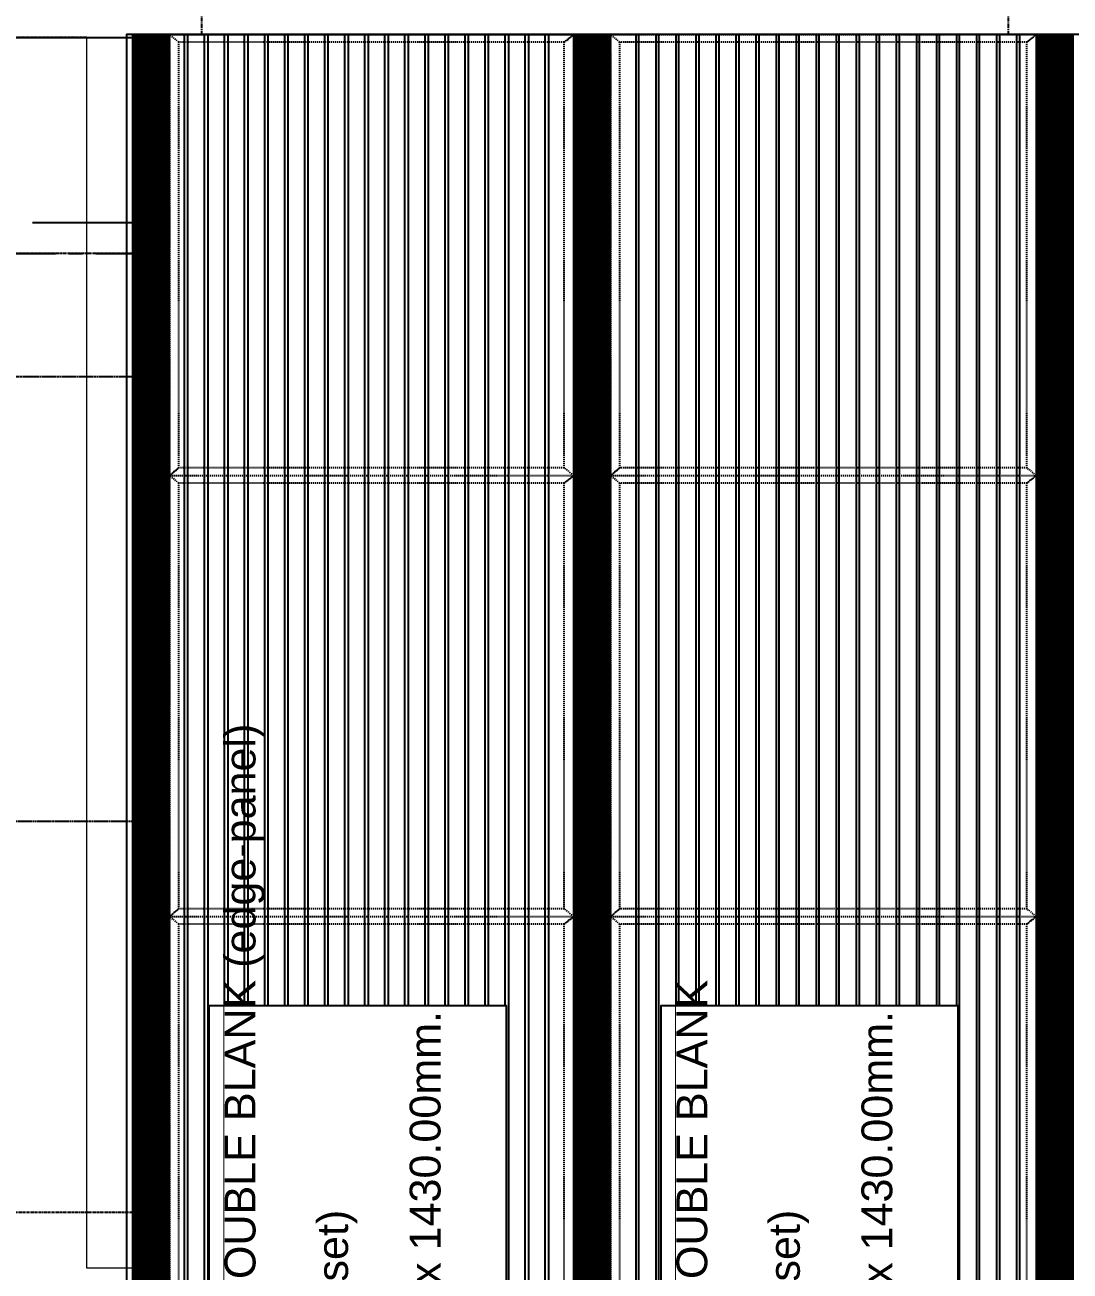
# Model space of a CAD drawing. Header units: millimetres. Extents: x 663313 to 1226001, y 1431724 to 1620898.
# Drawn here: x 953918 to 957307, y 1518955 to 1522996 of the extents above; entities that cross this region are included whole.
import ezdxf

# ---------------------------------------------------------------- set-up
doc = ezdxf.new("R2010")
doc.units = ezdxf.units.MM
doc.set_wipeout_variables(frame=1)
for name, pattern in [('CENTER', [50.8, 31.75, -6.35, 6.35, -6.35]), ('DPA_Grid _ Level 100', [1000, 550, -160, 130, -160]), ('DPA_Hidden 100', [600, 400, -200]), ('Grid Line', [22.225, 12.7, -3.175, 3.175, -3.175]), ('HIDDEN', [0.375, 0.25, -0.125]), ('TA_GL_000.70000', [1.925, 0.7, -0.175, 0.175, -0.175, 0.7]), ('TA_HL_001.00000', [6.5, 3.55, -2.95]), ('XKITLINE00', [0]), ('XKITLINE02', [4, 2, -2])]:
    doc.linetypes.add(name, pattern=pattern)
for name, color, linetype, plot in [('000 - 0_HIDE_OBJ_FRAMING_DEF_SUB', 7, 'Continuous', False), ('000_AREA_ASPG_AREA_HATCH_', 7, 'Continuous', False), ('000_AREA_ASPG_AREA_MAIN_COLOR_1', 7, 'Continuous', False)]:
    doc.layers.add(name, color=color, linetype=linetype, plot=plot)
for name, color, linetype in [('000 - 0_SYM_DWG_GRIDLINE_MAIN_COLOR_251', 7, 'Continuous'), ('000 - CONCRETE_COL_HATCH_', 7, 'Continuous'), ('000 - ESTIMATE_ASPG_MAIN_COLOR_6', 7, 'Continuous'), ('000 - ESTIMATE_ASPG_TEXT_COLOR_1', 7, 'Continuous'), ('000 - ESTIMATE_ASPG_WIPEOUT_', 7, 'Continuous'), ('000 - GRID', 7, 'CENTER'), ('010 - ASPG_EXTR_MAIN_COLOR_2', 7, 'Continuous'), ('010 - ASPG_EXTR_WIPEOUT_', 7, 'Continuous'), ('010 - ASPG_FRAMING_MAIN_COLOR_1', 7, 'Continuous'), ('010 - ASPG_FRAMING_SUB_COLOR_2', 7, 'Continuous')]:
    doc.layers.add(name, color=color, linetype=linetype)
for name, color, linetype, lineweight in [('A-FLOR-E', 7, 'Continuous', 9), ('Bolt', 7, 'Continuous', 0), ('Part', 7, 'Continuous', 0)]:
    doc.layers.add(name, color=color, linetype=linetype, lineweight=lineweight)
doc.styles.add('_Arial', font='arial.ttf')
doc.styles.add('TA', font='', dxfattribs={"height": 4.5})
doc.styles.get('TA').set_extended_font_data('Cordia New')

# ---------------------------------------------------------------- blocks, each defined once
blk = doc.blocks.new('*U4825')
at = {"layer": '000 - 0_SYM_DWG_GRIDLINE_MAIN_COLOR_251', "color": 7, "linetype": 'ByBlock', "ltscale": 5}
blk.add_line((30, 0), (-326, 0), dxfattribs=at)
at = {"color": 7, "style": 'TA', "flags": 1}
blk.add_attdef('LOCATION', (6, -6), '', height=4.5, rotation=270, dxfattribs=at)
blk = doc.blocks.new('W-1-PP18-ST_ENT4_REV00_20260602-145720_ELEVATION_3_DIMS')
at = {"layer": '000 - GRID', "color": 7, "linetype": 'TA_GL_000.70000', "xscale": 50, "yscale": 50, "zscale": 50, "rotation": 180}
for p in [(-14800, 115350), (-14800, 114650)]:
    blk.add_blockref('*U4825', p, dxfattribs=at)
blk = doc.blocks.new('W-1-PP18-ST_ENT4_REV00_20260602-153342_ELEVATION_3_EX')
at = {"layer": '000 - 0_HIDE_OBJ_FRAMING_DEF_SUB', "color": 7, "linetype": 'DPA_Grid _ Level 100'}
for p, q in [((-19749.6143, 115350), (6578.8869, 115350)), ((-19749.6143, 114750), (7102.1056, 114750))]:
    blk.add_line(p, q, dxfattribs=at)
at = {"layer": '000 - 0_HIDE_OBJ_FRAMING_DEF_SUB', "color": 7, "linetype": 'DPA_Hidden 100', "lineweight": 9}
blk.add_line((-17007.1092, 115350), (15092.8908, 115350), dxfattribs=at)
blk = doc.blocks.new('GM_Louver Grill Vertical Z1 - Z Profile-23736417-ENT 4 ELE-3 sheet')
at = {"layer": '000 - 0_HIDE_OBJ_FRAMING_DEF_SUB', "color": 7}
blk.add_line((-1809423.6, 105340), (-1809423.6, 115350), dxfattribs=at)
blk = doc.blocks.new('8')
at = {"layer": '000 - 0_HIDE_OBJ_FRAMING_DEF_SUB', "color": 7}
for p, q in [((179624.8, 115350), (179624.8, 105340)), ((181024.8, 105340), (181024.8, 115350)), ((181124.8, 105340), (181124.8, 115350)), ((182524.8, 115350), (182524.8, 105340)), ((182624.8, 115350), (182624.8, 105340)), ((181024.8, 115300), (179624.8, 115300)), ((181124.8, 115300), (182524.8, 115300)), ((184024.8, 115300), (182624.8, 115300))]:
    blk.add_line(p, q, dxfattribs=at)
for points in [[(181074.8, 115350), (179574.8, 115350), (179574.8, 105340), (181074.8, 105340)], [(181074.8, 115350), (182574.8, 115350), (182574.8, 105340), (181074.8, 105340)], [(184074.8, 115350), (182574.8, 115350), (182574.8, 105340), (184074.8, 105340)]]:
    blk.add_lwpolyline(points, close=True, dxfattribs=at)
for p in [(1989121.9, 0), (1989195.6, 0), (1989269.3, 0), (1989343, 0), (1989416.7, 0), (1989490.4, 0), (1989564.1, 0), (1989637.8, 0), (1989711.5, 0), (1989785.2, 0), (1989858.9, 0), (1989932.6, 0), (1990006.3, 0), (1990080, 0), (1990153.7, 0), (1990227.4, 0), (1990301.1, 0), (1990374.8, 0), (1990598.5, 0), (1990673.5, 0), (1990748.5, 0), (1990823.5, 0), (1990898.5, 0), (1990973.5, 0), (1991048.5, 0), (1991123.5, 0), (1991198.5, 0), (1991273.5, 0), (1991348.5, 0), (1991423.5, 0), (1991498.5, 0), (1991573.5, 0), (1991648.5, 0), (1991723.5, 0), (1991798.5, 0), (1991873.5, 0)]:
    blk.add_blockref('GM_Louver Grill Vertical Z1 - Z Profile-23736417-ENT 4 ELE-3 sheet', p, dxfattribs=at)
blk = doc.blocks.new('*A3315335')
at = {"layer": 'Part', "color": 7, "linetype": 'XKITLINE00', "lineweight": 0}
for p, q in [((633.19721, 162.230227), (634.19721, 162.230227)), ((633.19721, 162.230227), (633.19721, 148.530227)), ((634.19721, 162.230227), (634.19721, 148.530227)), ((633.19721, 147.820227), (633.19721, 135.930227)), ((634.19721, 147.820227), (634.19721, 135.930227)), ((633.19721, 135.930227), (634.19721, 135.930227))]:
    blk.add_line(p, q, dxfattribs=at)
at = {"layer": 'Part', "color": 7, "linetype": 'XKITLINE02', "lineweight": 0}
for p, q in [((633.197211, 162.230227), (633.197211, 135.930227)), ((633.66721, 162.230227), (633.66721, 135.930227)), ((633.667211, 162.230227), (633.667211, 135.930227)), ((633.72721, 162.230227), (633.72721, 135.930227)), ((633.727211, 162.230227), (633.727211, 135.930227)), ((634.19721, 162.230227), (634.197211, 162.230227)), ((634.19721, 162.230227), (634.197211, 162.230227)), ((634.197211, 162.230227), (634.197211, 135.930227)), ((633.19721, 148.530227), (633.19721, 147.820227)), ((634.19721, 148.530227), (634.19721, 147.820227)), ((634.19721, 135.930227), (634.197211, 135.930227)), ((634.19721, 135.930227), (634.197211, 135.930227))]:
    blk.add_line(p, q, dxfattribs=at)
blk = doc.blocks.new('*A3316336')
at = {"layer": 'Part', "color": 7, "linetype": 'XKITLINE00', "lineweight": 0}
for p, q in [((617.547209, 162.230227), (618.547209, 162.230227)), ((617.547209, 162.230227), (617.547209, 148.530227)), ((618.547209, 162.230227), (618.547209, 148.530227)), ((617.547209, 147.820227), (617.547209, 135.930227)), ((618.547209, 147.820227), (618.547209, 135.930227)), ((617.547209, 135.930227), (618.547209, 135.930227))]:
    blk.add_line(p, q, dxfattribs=at)
at = {"layer": 'Part', "color": 7, "linetype": 'XKITLINE02', "lineweight": 0}
for p, q in [((617.54721, 162.230227), (617.54721, 135.930227)), ((618.017209, 162.230227), (618.017209, 135.930227)), ((618.01721, 162.230227), (618.01721, 135.930227)), ((618.077209, 162.230227), (618.077209, 135.930227)), ((618.07721, 162.230227), (618.07721, 135.930227)), ((618.547209, 162.230227), (618.54721, 162.230227)), ((618.547209, 162.230227), (618.54721, 162.230227)), ((618.54721, 162.230227), (618.54721, 135.930227)), ((617.547209, 148.530227), (617.547209, 147.820227)), ((618.547209, 148.530227), (618.547209, 147.820227)), ((618.547209, 135.930227), (618.54721, 135.930227)), ((618.547209, 135.930227), (618.54721, 135.930227))]:
    blk.add_line(p, q, dxfattribs=at)
blk = doc.blocks.new('*A3459381')
at = {"layer": 'Part', "color": 7, "linetype": 'XKITLINE00', "lineweight": 0}
for p, q in [((616.947211, 135.830227), (616.947209, 135.830227)), ((616.947209, 135.830227), (619.147209, 135.830227)), ((616.947209, 135.730227), (616.947209, 135.830227)), ((619.147211, 135.830227), (619.147209, 135.830227)), ((619.147209, 135.730227), (619.147209, 135.830227)), ((616.947211, 135.730227), (616.947209, 135.730227)), ((616.947209, 135.730227), (619.147209, 135.730227)), ((619.147211, 135.730227), (619.147209, 135.730227))]:
    blk.add_line(p, q, dxfattribs=at)
at = {"layer": 'Part', "color": 7, "linetype": 'XKITLINE02', "lineweight": 0}
for p, q in [((616.947211, 135.830227), (616.947211, 135.730227)), ((619.147209, 135.830227), (619.147211, 135.830227)), ((619.147211, 135.830227), (619.147211, 135.730227)), ((619.147209, 135.730227), (619.147211, 135.730227))]:
    blk.add_line(p, q, dxfattribs=at)
blk = doc.blocks.new('*A3460382')
at = {"layer": 'Part', "color": 7, "linetype": 'XKITLINE02', "lineweight": 0}
for p, q in [((618.12721, 136.430227), (618.077209, 136.430227)), ((618.077209, 136.430227), (618.077209, 135.930227)), ((618.127209, 135.930227), (618.127209, 136.430227)), ((618.077209, 135.830227), (618.67721, 135.830227)), ((618.67721, 135.830227), (618.67721, 135.880227))]:
    blk.add_line(p, q, dxfattribs=at)
at = {"layer": 'Part', "color": 7, "linetype": 'XKITLINE00', "lineweight": 0}
for p, q in [((618.077209, 135.930227), (618.077209, 135.830227)), ((618.127209, 135.930227), (618.127209, 135.880227)), ((618.677209, 135.880227), (618.127209, 135.880227)), ((618.677209, 135.830227), (618.677209, 135.880227))]:
    blk.add_line(p, q, dxfattribs=at)
blk = doc.blocks.new('*A3461383')
at = {"layer": 'Part', "color": 7, "linetype": 'XKITLINE00', "lineweight": 0}
for p, q in [((616.747209, 135.530227), (616.947209, 135.730227)), ((616.947209, 135.730227), (616.947211, 135.730227)), ((619.177211, 135.730227), (616.947209, 135.730227)), ((619.347209, 135.530227), (619.177209, 135.730227))]:
    blk.add_line(p, q, dxfattribs=at)
at = {"layer": 'Part', "color": 7, "linetype": 'XKITLINE02', "lineweight": 0}
for p, q in [((616.747209, 135.530227), (619.347211, 135.530227)), ((616.747211, 135.530227), (616.947211, 135.730227)), ((619.347211, 135.530227), (619.177211, 135.730227))]:
    blk.add_line(p, q, dxfattribs=at)
blk = doc.blocks.new('*A3462384')
at = {"layer": 'Bolt', "color": 7, "linetype": 'XKITLINE02', "lineweight": 0}
for p, q in [((618.07721, 136.200227), (618.01721, 136.200227)), ((618.12721, 136.300227), (618.07721, 136.300227)), ((618.20641, 136.130227), (617.77721, 136.130227)), ((618.07721, 136.060227), (618.01721, 136.060227)), ((618.12721, 135.960227), (618.07721, 135.960227))]:
    blk.add_line(p, q, dxfattribs=at)
blk = doc.blocks.new('*A3463385')
at = {"layer": 'Bolt'}
for points in [[(617.217, 135.83), (617.217, 135.73), (617.077, 135.73), (617.077, 135.83)], [(619.017, 135.83), (619.017, 135.73), (618.877, 135.73), (618.877, 135.83)]]:
    blk.add_hatch(color=7, dxfattribs=at).paths.add_polyline_path(points, flags=17)
at = {"layer": 'Bolt', "color": 7, "linetype": 'XKITLINE00', "lineweight": 0}
for p, q in [((617.077, 135.83), (617.077, 135.73)), ((617.147, 135.83), (617.147, 135.73)), ((617.217, 135.83), (617.217, 135.73)), ((618.877, 135.83), (618.877, 135.73)), ((618.947, 135.83), (618.947, 135.73)), ((619.017, 135.83), (619.017, 135.73))]:
    blk.add_line(p, q, dxfattribs=at)
blk = doc.blocks.new('*A3464386')
at = {"layer": 'Part', "color": 7, "linetype": 'XKITLINE00', "lineweight": 0}
for p, q in [((632.597211, 135.830227), (632.59721, 135.830227)), ((632.59721, 135.830227), (634.79721, 135.830227)), ((632.59721, 135.730227), (632.59721, 135.830227)), ((634.797211, 135.830227), (634.79721, 135.830227)), ((634.79721, 135.730227), (634.79721, 135.830227)), ((632.597211, 135.730227), (632.59721, 135.730227)), ((632.59721, 135.730227), (634.79721, 135.730227)), ((634.797211, 135.730227), (634.79721, 135.730227))]:
    blk.add_line(p, q, dxfattribs=at)
at = {"layer": 'Part', "color": 7, "linetype": 'XKITLINE02', "lineweight": 0}
for p, q in [((632.597211, 135.830227), (632.597211, 135.730227)), ((634.79721, 135.830227), (634.797211, 135.830227)), ((634.797211, 135.830227), (634.797211, 135.730227)), ((634.79721, 135.730227), (634.797211, 135.730227))]:
    blk.add_line(p, q, dxfattribs=at)
blk = doc.blocks.new('*A3465387')
at = {"layer": 'Part', "color": 7, "linetype": 'XKITLINE02', "lineweight": 0}
for p, q in [((633.777211, 136.430227), (633.72721, 136.430227)), ((633.72721, 136.430227), (633.72721, 135.930227)), ((633.77721, 135.930227), (633.77721, 136.430227)), ((633.72721, 135.830227), (634.327211, 135.830227)), ((634.327211, 135.830227), (634.327211, 135.880227))]:
    blk.add_line(p, q, dxfattribs=at)
at = {"layer": 'Part', "color": 7, "linetype": 'XKITLINE00', "lineweight": 0}
for p, q in [((633.72721, 135.930227), (633.72721, 135.830227)), ((633.77721, 135.930227), (633.77721, 135.880227)), ((634.32721, 135.880227), (633.77721, 135.880227)), ((634.32721, 135.830227), (634.32721, 135.880227))]:
    blk.add_line(p, q, dxfattribs=at)
blk = doc.blocks.new('*A3466388')
at = {"layer": 'Part', "color": 7, "linetype": 'XKITLINE00', "lineweight": 0}
for p, q in [((632.397209, 135.530227), (632.59721, 135.730227)), ((632.59721, 135.730227), (632.597211, 135.730227)), ((634.827211, 135.730227), (632.59721, 135.730227)), ((634.997209, 135.530227), (634.82721, 135.730227))]:
    blk.add_line(p, q, dxfattribs=at)
at = {"layer": 'Part', "color": 7, "linetype": 'XKITLINE02', "lineweight": 0}
for p, q in [((632.397209, 135.530227), (634.997212, 135.530227)), ((632.397212, 135.530227), (632.597211, 135.730227)), ((634.997212, 135.530227), (634.827211, 135.730227))]:
    blk.add_line(p, q, dxfattribs=at)
blk = doc.blocks.new('*A3467389')
at = {"layer": 'Bolt', "color": 7, "linetype": 'XKITLINE02', "lineweight": 0}
for p, q in [((633.727211, 136.200227), (633.667211, 136.200227)), ((633.777211, 136.300227), (633.727211, 136.300227)), ((633.856411, 136.130227), (633.427211, 136.130227)), ((633.727211, 136.060227), (633.667211, 136.060227)), ((633.777211, 135.960227), (633.727211, 135.960227))]:
    blk.add_line(p, q, dxfattribs=at)
blk = doc.blocks.new('*A3468390')
at = {"layer": 'Bolt'}
for points in [[(632.867, 135.83), (632.867, 135.73), (632.727, 135.73), (632.727, 135.83)], [(634.667, 135.83), (634.667, 135.73), (634.527, 135.73), (634.527, 135.83)]]:
    blk.add_hatch(color=7, dxfattribs=at).paths.add_polyline_path(points, flags=17)
at = {"layer": 'Bolt', "color": 7, "linetype": 'XKITLINE00', "lineweight": 0}
for p, q in [((632.727, 135.83), (632.727, 135.73)), ((632.797, 135.83), (632.797, 135.73)), ((632.867, 135.83), (632.867, 135.73)), ((634.527, 135.83), (634.527, 135.73)), ((634.597, 135.83), (634.597, 135.73)), ((634.667, 135.83), (634.667, 135.73))]:
    blk.add_line(p, q, dxfattribs=at)
blk = doc.blocks.new('*A3522441')
at = {"layer": 'Part', "color": 7, "linetype": 'XKITLINE00', "lineweight": 0}
for p, q in [((618.017208, 147.820227), (618.077208, 147.820227)), ((618.017208, 147.520227), (618.017208, 147.820227)), ((618.077208, 147.520227), (618.017208, 147.520227)), ((618.017209, 146.820227), (618.017208, 147.520227)), ((618.077209, 147.820227), (618.077208, 147.820227)), ((618.077208, 147.820227), (618.077208, 147.520227)), ((618.077208, 147.520227), (618.077209, 146.820227)), ((618.077209, 146.820227), (618.017209, 146.820227))]:
    blk.add_line(p, q, dxfattribs=at)
at = {"layer": 'Part', "color": 7, "linetype": 'XKITLINE02', "lineweight": 0}
for p, q in [((618.017209, 146.820227), (618.017209, 147.820227)), ((618.077208, 147.820227), (618.077209, 147.820227)), ((618.077209, 146.820227), (618.077209, 147.820227))]:
    blk.add_line(p, q, dxfattribs=at)
blk = doc.blocks.new('*A3523442')
at = {"layer": 'Part', "color": 7, "linetype": 'XKITLINE00', "lineweight": 0}
for p, q in [((617.547208, 147.820227), (617.547208, 147.880227)), ((618.547208, 147.820227), (617.547208, 147.820227)), ((618.547208, 147.820227), (618.547208, 147.880227)), ((618.547209, 147.820227), (618.547208, 147.820227))]:
    blk.add_line(p, q, dxfattribs=at)
at = {"layer": 'Part', "color": 7, "linetype": 'XKITLINE02', "lineweight": 0}
for p, q in [((617.547208, 147.880227), (617.547209, 147.880227)), ((617.547208, 147.880227), (618.547209, 147.880227)), ((617.547209, 147.880227), (617.547209, 147.820227)), ((618.547208, 147.820227), (618.547209, 147.820227)), ((618.547209, 147.820227), (618.547209, 147.880227))]:
    blk.add_line(p, q, dxfattribs=at)
blk = doc.blocks.new('*A3524443')
at = {"layer": 'Bolt'}
for points in [[(617.677, 147.88), (617.677, 147.94), (617.817, 147.94), (617.817, 147.88)], [(618.277, 147.88), (618.277, 147.94), (618.417, 147.94), (618.417, 147.88)], [(617.677, 147.82), (617.677, 147.88), (617.817, 147.88), (617.817, 147.82)], [(618.277, 147.82), (618.277, 147.88), (618.417, 147.88), (618.417, 147.82)]]:
    blk.add_hatch(color=7, dxfattribs=at).paths.add_polyline_path(points, flags=17)
at = {"layer": 'Bolt', "color": 7, "linetype": 'XKITLINE00', "lineweight": 0}
for p, q in [((617.677, 147.88), (617.677, 147.94)), ((617.747, 147.741), (617.747, 148.17)), ((617.817, 147.88), (617.817, 147.94)), ((618.277, 147.88), (618.277, 147.94)), ((618.347, 147.741), (618.347, 148.17)), ((618.417, 147.88), (618.417, 147.94)), ((617.677, 147.82), (617.677, 147.88)), ((617.817, 147.82), (617.817, 147.88)), ((618.277, 147.82), (618.277, 147.88)), ((618.417, 147.82), (618.417, 147.88))]:
    blk.add_line(p, q, dxfattribs=at)
blk = doc.blocks.new('*A3525444')
at = {"layer": 'Part', "color": 7, "linetype": 'XKITLINE00', "lineweight": 0}
for p, q in [((633.667208, 147.820227), (633.727208, 147.820227)), ((633.667208, 147.520227), (633.667208, 147.820227)), ((633.727208, 147.520227), (633.667208, 147.520227)), ((633.66721, 146.820227), (633.667208, 147.520227)), ((633.72721, 147.820227), (633.727208, 147.820227)), ((633.727208, 147.820227), (633.727208, 147.520227)), ((633.727208, 147.520227), (633.72721, 146.820227)), ((633.72721, 146.820227), (633.66721, 146.820227))]:
    blk.add_line(p, q, dxfattribs=at)
at = {"layer": 'Part', "color": 7, "linetype": 'XKITLINE02', "lineweight": 0}
for p, q in [((633.66721, 146.820227), (633.66721, 147.820227)), ((633.727208, 147.820227), (633.72721, 147.820227)), ((633.72721, 146.820227), (633.72721, 147.820227))]:
    blk.add_line(p, q, dxfattribs=at)
blk = doc.blocks.new('*A3526445')
at = {"layer": 'Part', "color": 7, "linetype": 'XKITLINE00', "lineweight": 0}
for p, q in [((633.197208, 147.820227), (633.197208, 147.880227)), ((634.197208, 147.820227), (633.197208, 147.820227)), ((634.197208, 147.820227), (634.197208, 147.880227)), ((634.19721, 147.820227), (634.197208, 147.820227))]:
    blk.add_line(p, q, dxfattribs=at)
at = {"layer": 'Part', "color": 7, "linetype": 'XKITLINE02', "lineweight": 0}
for p, q in [((633.197208, 147.880227), (633.19721, 147.880227)), ((633.197208, 147.880227), (634.19721, 147.880227)), ((633.19721, 147.880227), (633.19721, 147.820227)), ((634.197208, 147.820227), (634.19721, 147.820227)), ((634.19721, 147.880227), (634.19721, 147.820227))]:
    blk.add_line(p, q, dxfattribs=at)
blk = doc.blocks.new('*A3527446')
at = {"layer": 'Bolt'}
for points in [[(633.467, 147.94), (633.467, 147.88), (633.327, 147.88), (633.327, 147.94)], [(634.067, 147.94), (634.067, 147.88), (633.927, 147.88), (633.927, 147.94)], [(633.467, 147.88), (633.467, 147.82), (633.327, 147.82), (633.327, 147.88)], [(634.067, 147.88), (634.067, 147.82), (633.927, 147.82), (633.927, 147.88)]]:
    blk.add_hatch(color=7, dxfattribs=at).paths.add_polyline_path(points, flags=17)
at = {"layer": 'Bolt', "color": 7, "linetype": 'XKITLINE00', "lineweight": 0}
for p, q in [((633.327, 147.88), (633.327, 147.94)), ((633.397, 147.741), (633.397, 148.17)), ((633.467, 147.88), (633.467, 147.94)), ((633.927, 147.88), (633.927, 147.94)), ((633.997, 147.741), (633.997, 148.17)), ((634.067, 147.88), (634.067, 147.94)), ((633.327, 147.82), (633.327, 147.88)), ((633.467, 147.82), (633.467, 147.88)), ((633.927, 147.82), (633.927, 147.88)), ((634.067, 147.82), (634.067, 147.88))]:
    blk.add_line(p, q, dxfattribs=at)
blk = doc.blocks.new('*A3534453')
at = {"layer": 'Part', "color": 7, "linetype": 'XKITLINE00', "lineweight": 0}
for p, q in [((616.947209, 162.330227), (616.947209, 162.430227)), ((616.947209, 162.430227), (619.147209, 162.430227)), ((619.147209, 162.330227), (616.947209, 162.330227)), ((619.147209, 162.330227), (619.147209, 162.430227)), ((619.147209, 162.430227), (619.147211, 162.430227)), ((619.147211, 162.330227), (619.147209, 162.330227))]:
    blk.add_line(p, q, dxfattribs=at)
at = {"layer": 'Part', "color": 7, "linetype": 'XKITLINE02', "lineweight": 0}
for p, q in [((616.947211, 162.330227), (616.947211, 162.430227)), ((619.147209, 162.430227), (619.147211, 162.430227)), ((619.147209, 162.330227), (619.147211, 162.330227)), ((619.147211, 162.330227), (619.147211, 162.430227))]:
    blk.add_line(p, q, dxfattribs=at)
blk = doc.blocks.new('*A3535454')
at = {"layer": 'Part', "color": 7, "linetype": 'XKITLINE00', "lineweight": 0}
for p, q in [((618.077209, 162.330227), (618.077209, 162.230227)), ((618.677209, 162.280227), (618.127209, 162.280227)), ((618.127209, 162.280227), (618.127209, 162.230227)), ((618.677209, 162.280227), (618.677209, 162.330227))]:
    blk.add_line(p, q, dxfattribs=at)
at = {"layer": 'Part', "color": 7, "linetype": 'XKITLINE02', "lineweight": 0}
for p, q in [((618.077209, 162.330227), (618.67721, 162.330227)), ((618.07721, 161.730227), (618.077209, 162.230227)), ((618.127209, 162.230227), (618.12721, 161.730227)), ((618.67721, 162.330227), (618.67721, 162.280227)), ((618.077209, 161.730227), (618.12721, 161.730227))]:
    blk.add_line(p, q, dxfattribs=at)
blk = doc.blocks.new('*A3536455')
at = {"layer": 'Part', "color": 7, "linetype": 'XKITLINE00', "lineweight": 0}
for p, q in [((616.747209, 162.630227), (616.947209, 162.430227)), ((619.177209, 162.430227), (619.347209, 162.630227)), ((616.947209, 162.430227), (619.177211, 162.430227))]:
    blk.add_line(p, q, dxfattribs=at)
at = {"layer": 'Part', "color": 7, "linetype": 'XKITLINE02', "lineweight": 0}
for p, q in [((616.747209, 162.630227), (619.347211, 162.630227)), ((616.947211, 162.430227), (616.747211, 162.630227)), ((619.177211, 162.430227), (619.347211, 162.630227))]:
    blk.add_line(p, q, dxfattribs=at)
blk = doc.blocks.new('*A3537456')
at = {"layer": 'Bolt', "color": 7, "linetype": 'XKITLINE02', "lineweight": 0}
for p, q in [((618.07721, 162.100227), (618.01721, 162.100227)), ((618.12721, 162.200227), (618.07721, 162.200227)), ((618.20641, 162.030227), (617.77721, 162.030227)), ((618.07721, 161.960227), (618.01721, 161.960227)), ((618.12721, 161.860227), (618.07721, 161.860227))]:
    blk.add_line(p, q, dxfattribs=at)
blk = doc.blocks.new('*A3538457')
at = {"layer": 'Bolt'}
for points in [[(617.217, 162.43), (617.217, 162.33), (617.077, 162.33), (617.077, 162.43)], [(619.017, 162.43), (619.017, 162.33), (618.877, 162.33), (618.877, 162.43)]]:
    blk.add_hatch(color=7, dxfattribs=at).paths.add_polyline_path(points, flags=17)
at = {"layer": 'Bolt', "color": 7, "linetype": 'XKITLINE00', "lineweight": 0}
for p, q in [((617.077, 162.33), (617.077, 162.43)), ((617.147, 162.33), (617.147, 162.43)), ((617.217, 162.33), (617.217, 162.43)), ((618.877, 162.33), (618.877, 162.43)), ((618.947, 162.33), (618.947, 162.43)), ((619.017, 162.33), (619.017, 162.43))]:
    blk.add_line(p, q, dxfattribs=at)
blk = doc.blocks.new('*A3539458')
at = {"layer": 'Part', "color": 7, "linetype": 'XKITLINE00', "lineweight": 0}
for p, q in [((632.59721, 162.330227), (632.59721, 162.430227)), ((632.59721, 162.430227), (634.79721, 162.430227)), ((634.79721, 162.330227), (632.59721, 162.330227)), ((634.79721, 162.330227), (634.79721, 162.430227)), ((634.79721, 162.430227), (634.797211, 162.430227)), ((634.797211, 162.330227), (634.79721, 162.330227))]:
    blk.add_line(p, q, dxfattribs=at)
at = {"layer": 'Part', "color": 7, "linetype": 'XKITLINE02', "lineweight": 0}
for p, q in [((632.597211, 162.330227), (632.597211, 162.430227)), ((634.79721, 162.430227), (634.797211, 162.430227)), ((634.79721, 162.330227), (634.797211, 162.330227)), ((634.797211, 162.330227), (634.797211, 162.430227))]:
    blk.add_line(p, q, dxfattribs=at)
blk = doc.blocks.new('*A3540459')
at = {"layer": 'Part', "color": 7, "linetype": 'XKITLINE00', "lineweight": 0}
for p, q in [((633.72721, 162.330227), (633.72721, 162.230227)), ((634.32721, 162.280227), (633.77721, 162.280227)), ((633.77721, 162.280227), (633.77721, 162.230227)), ((634.32721, 162.280227), (634.32721, 162.330227))]:
    blk.add_line(p, q, dxfattribs=at)
at = {"layer": 'Part', "color": 7, "linetype": 'XKITLINE02', "lineweight": 0}
for p, q in [((633.72721, 162.330227), (634.327211, 162.330227)), ((633.727211, 161.730227), (633.72721, 162.230227)), ((633.77721, 162.230227), (633.777211, 161.730227)), ((634.327211, 162.330227), (634.327211, 162.280227)), ((633.72721, 161.730227), (633.777211, 161.730227))]:
    blk.add_line(p, q, dxfattribs=at)
blk = doc.blocks.new('*A3541460')
at = {"layer": 'Part', "color": 7, "linetype": 'XKITLINE00', "lineweight": 0}
for p, q in [((632.397209, 162.630227), (632.59721, 162.430227)), ((634.82721, 162.430227), (634.997209, 162.630227)), ((632.59721, 162.430227), (634.827211, 162.430227))]:
    blk.add_line(p, q, dxfattribs=at)
at = {"layer": 'Part', "color": 7, "linetype": 'XKITLINE02', "lineweight": 0}
for p, q in [((632.397209, 162.630227), (634.997212, 162.630227)), ((632.597211, 162.430227), (632.397212, 162.630227)), ((634.827211, 162.430227), (634.997212, 162.630227))]:
    blk.add_line(p, q, dxfattribs=at)
blk = doc.blocks.new('*A3542461')
at = {"layer": 'Bolt', "color": 7, "linetype": 'XKITLINE02', "lineweight": 0}
for p, q in [((633.727211, 162.100227), (633.667211, 162.100227)), ((633.777211, 162.200227), (633.727211, 162.200227)), ((633.856411, 162.030227), (633.427211, 162.030227)), ((633.727211, 161.960227), (633.667211, 161.960227)), ((633.777211, 161.860227), (633.727211, 161.860227))]:
    blk.add_line(p, q, dxfattribs=at)
blk = doc.blocks.new('*A3543462')
at = {"layer": 'Bolt'}
for points in [[(632.867, 162.43), (632.867, 162.33), (632.727, 162.33), (632.727, 162.43)], [(634.667, 162.43), (634.667, 162.33), (634.527, 162.33), (634.527, 162.43)]]:
    blk.add_hatch(color=7, dxfattribs=at).paths.add_polyline_path(points, flags=17)
at = {"layer": 'Bolt', "color": 7, "linetype": 'XKITLINE00', "lineweight": 0}
for p, q in [((632.727, 162.33), (632.727, 162.43)), ((632.797, 162.33), (632.797, 162.43)), ((632.867, 162.33), (632.867, 162.43)), ((634.527, 162.33), (634.527, 162.43)), ((634.597, 162.33), (634.597, 162.43)), ((634.667, 162.33), (634.667, 162.43))]:
    blk.add_line(p, q, dxfattribs=at)
blk = doc.blocks.new('W-1-PP18-ST_ENT4_REV00_20260602-153434_ELEVATION_3_ST')
at = {"layer": '000 - 0_HIDE_OBJ_FRAMING_DEF_SUB', "color": 7, "linetype": 'Grid Line'}
for p, q in [((-13200, 104112.3283), (-13200, 116083.3784)), ((-10585, 104112.3283), (-10585, 116083.3784))]:
    blk.add_line(p, q, dxfattribs=at)
at = {"layer": '000 - 0_HIDE_OBJ_FRAMING_DEF_SUB', "color": 7, "linetype": 'Grid Line', "ltscale": 0.6}
for p, q in [((-13575.0005, 115350), (-17111.0505, 115350)), ((-13400, 114650), (-17111.0505, 114650)), ((-13000, 111540), (-17111.0505, 111540))]:
    blk.add_line(p, q, dxfattribs=at)
at = {"layer": '000 - 0_HIDE_OBJ_FRAMING_DEF_SUB', "color": 7, "linetype": 'HIDDEN', "ltscale": 10}
for p, q in [((-13000, 114250), (-14059.1734, 114250)), ((-12929.9974, 112807.5), (-13989.1708, 112807.5)), ((-12974.9975, 112781), (-10809.9974, 112781))]:
    blk.add_line(p, q, dxfattribs=at)
at = {"layer": 'A-FLOR-E', "color": 7, "linetype": 'HIDDEN', "ltscale": 20}
for points in [[(-13400, 105340), (-13400, 114650), (-13000, 114650), (-13000, 105340)], [(-10785, 105340), (-10785, 114650), (-10385, 114650), (-10385, 105340)]]:
    blk.add_lwpolyline(points, dxfattribs=at)
at = {"layer": 'Part', "color": 7, "linetype": 'XKITLINE00', "lineweight": 0}
for p, q in [((-13000, 114650), (-10785.0025, 114650)), ((-13000, 114250), (-10784.9975, 114250)), ((-13000, 111540), (-10784.9975, 111540))]:
    blk.add_line(p, q, dxfattribs=at)
for points in [[(-13575.0005, 115350), (-13575.0005, 111360), (-13424.9993, 111360), (-13425.0005, 115350)], [(-12974.9975, 112840), (-10809.9974, 112840), (-10809.9974, 112775), (-12974.9975, 112775)]]:
    blk.add_lwpolyline(points, close=True, dxfattribs=at)
blk.add_lwpolyline([(-13400, 114650), (-13400, 115050), (-4425.0028, 115050)], dxfattribs=at)
at = {"color": 7}
blk.add_blockref('8', (-193019.8217, 10), dxfattribs=at)
at = {"color": 7, "lineweight": 0, "xscale": 100, "yscale": 100, "zscale": 100}
for name in ['*A3536455', '*A3541460', '*A3534453', '*A3538457', '*A3316336', '*A3537456', '*A3535454', '*A3539458', '*A3543462', '*A3315335', '*A3542461', '*A3540459', '*A3524443', '*A3527446', '*A3523442', '*A3522441', '*A3526445', '*A3525444', '*A3460382', '*A3465387', '*A3462384', '*A3467389', '*A3461383', '*A3459381', '*A3463385', '*A3466388', '*A3464386', '*A3468390']:
    blk.add_blockref(name, (-74454.7184, 97986.9773), dxfattribs=at)
blk = doc.blocks.new('W-1-PP18-ST_ENT4_REV00_20260602-155515_ELEVATION_3_PRECAST')
at = {"layer": '000 - CONCRETE_COL_HATCH_'}
h = blk.add_hatch(dxfattribs=at)
h.set_pattern_fill('ANSI31')
h.set_pattern_definition([(45, (0, 0), (-1122.532, 1122.532), [])])
edge = h.paths.add_edge_path()
edge.add_line((-1445, 105360), (-1445, 115360))
edge.add_line((-1445, 115360), (-4425, 115360))
edge.add_line((-4425, 115360), (-4425, 105340))
edge.add_line((-4425, 105340), (-13505, 105340))
edge.add_line((-13505, 105340), (-13505, 102340))
edge.add_line((-13505, 102340), (-1445, 102340))
edge.add_line((-1445, 102340), (-1445, 105340))
h = blk.add_hatch(dxfattribs=at)
h.set_pattern_fill('AR-CONC', scale=0.05)
h.set_pattern_definition([(50, (0, 0), (4554.62, -398.48), [476.25, -5238.75]), (355, (0, 0), (-881.09, 4776.42), [381, -4191.01]), (100.4514, (379.6, -33), (3673.53, 4377.94), [404.75, -4452.26]), (46.184, (5e-14, 1270), (6776.98, -1051.06), [714.38, -7858.13]), (96.6356, (565, 1182.4), (5935.1, 6185.65), [607.13, -6678.4]), (351.184, (5e-14, 1270), (5935.1, 6185.65), [571.5, -6286.5]), (21, (635, 952.5), (3790.36, -2556.63), [476.25, -5238.75]), (326, (635, 952.5), (1545.05, 4604.7), [381, -4191]), (71.4514, (951, 739.4), (5335.41, 2048.07), [404.75, -4452.25]), (37.5, (0, 0), (77.215, 2113.876), [0, -4140.2, 0, -4254.5, 0, -4206.875]), (7.5, (0, 0), (1670.49, 2504.514), [0, -2425.7, 0, -4044.95, 0, -1603.375]), (327.5, (-1416, 5e-14), (3389.765, -143.219), [0, -1587.5, 0, -4953, 0, -6572.25]), (317.5, (-2051, 8e-14), (3703.23, 635.66), [0, -2063.75, 0, -3289.3, 0, -4667.25])])
edge = h.paths.add_edge_path()
edge.add_line((-1445, 105360), (-1445, 115360))
edge.add_line((-1445, 115360), (-4425, 115360))
edge.add_line((-4425, 115360), (-4425, 105340))
edge.add_line((-4425, 105340), (-13505, 105340))
edge.add_line((-13505, 105340), (-13505, 102340))
edge.add_line((-13505, 102340), (-1445, 102340))
edge.add_line((-1445, 102340), (-1445, 105340))
blk = doc.blocks.new('*U4743')
at = {"color": 7}
blk.add_wipeout([(50, 0), (1450, 0), (1450, 10010), (50, 10010)], dxfattribs=at).dxf.layer = '010 - ASPG_EXTR_WIPEOUT_'
at = {"layer": '010 - ASPG_EXTR_MAIN_COLOR_2', "color": 7}
for points in [[(141.5, 0), (151.7, 0), (151.7, 10010), (141.5, 10010)], [(206.5, 0), (216.7, 0), (216.7, 10010), (206.5, 10010)], [(271.5, 0), (281.7, 0), (281.7, 10010), (271.5, 10010)], [(336.5, 0), (346.7, 0), (346.7, 10010), (336.5, 10010)], [(401.5, 0), (411.7, 0), (411.7, 10010), (401.5, 10010)], [(466.5, 0), (476.7, 0), (476.7, 10010), (466.5, 10010)], [(531.5, 0), (541.7, 0), (541.7, 10010), (531.5, 10010)], [(596.5, 0), (606.7, 0), (606.7, 10010), (596.5, 10010)], [(661.5, 0), (671.7, 0), (671.7, 10010), (661.5, 10010)], [(726.5, 0), (736.7, 0), (736.7, 10010), (726.5, 10010)], [(791.5, 0), (801.7, 0), (801.7, 10010), (791.5, 10010)], [(856.5, 0), (866.7, 0), (866.7, 10010), (856.5, 10010)], [(921.5, 0), (931.7, 0), (931.7, 10010), (921.5, 10010)], [(986.5, 0), (996.7, 0), (996.7, 10010), (986.5, 10010)], [(1051.5, 0), (1061.7, 0), (1061.7, 10010), (1051.5, 10010)], [(1116.5, 0), (1126.7, 0), (1126.7, 10010), (1116.5, 10010)], [(1181.5, 0), (1191.7, 0), (1191.7, 10010), (1181.5, 10010)], [(1246.5, 0), (1256.7, 0), (1256.7, 10010), (1246.5, 10010)], [(1311.5, 0), (1321.7, 0), (1321.7, 10010), (1311.5, 10010)], [(1376.5, 0), (1386.7, 0), (1386.7, 10010), (1376.5, 10010)]]:
    blk.add_lwpolyline(points, close=True, dxfattribs=at)
at = {"layer": '010 - ASPG_FRAMING_SUB_COLOR_2', "color": 7}
blk.add_lwpolyline([(50, 0), (1450, 0), (1450, 10010), (50, 10010)], close=True, dxfattribs=at)
at = {"color": 7}
for points in [[(-50, 0), (50, 0), (50, 10010), (-50, 10010)], [(1450, 0), (1550, 0), (1550, 10010), (1450, 10010)]]:
    blk.add_wipeout(points, dxfattribs=at).dxf.layer = '010 - ASPG_EXTR_WIPEOUT_'
at = {"layer": '010 - ASPG_EXTR_MAIN_COLOR_2', "color": 7}
blk.add_lwpolyline([(1441.5, 0), (1451.7, 0), (1451.7, 10010), (1441.5, 10010)], close=True, dxfattribs=at)
at = {"layer": '010 - ASPG_FRAMING_MAIN_COLOR_1', "color": 7}
for points in [[(-50, 0), (-40, 0), (-40, 10010), (-50, 10010)], [(40, 0), (50, 0), (50, 10010), (40, 10010)], [(1450, 0), (1460, 0), (1460, 10010), (1450, 10010)], [(1540, 0), (1550, 0), (1550, 10010), (1540, 10010)]]:
    blk.add_lwpolyline(points, close=True, dxfattribs=at)
at = {"layer": '010 - ASPG_FRAMING_SUB_COLOR_2', "color": 7}
for points in [[(-50, 0), (50, 0), (50, 10010), (-50, 10010)], [(1450, 0), (1550, 0), (1550, 10010), (1450, 10010)]]:
    blk.add_lwpolyline(points, close=True, dxfattribs=at)
blk = doc.blocks.new('*U4742')
at = {"color": 7}
blk.add_wipeout([(50, 0), (1450, 0), (1450, 10010), (50, 10010)], dxfattribs=at).dxf.layer = '010 - ASPG_EXTR_WIPEOUT_'
at = {"layer": '010 - ASPG_FRAMING_SUB_COLOR_2', "color": 7}
blk.add_lwpolyline([(50, 0), (1450, 0), (1450, 10010), (50, 10010)], close=True, dxfattribs=at)
at = {"color": 7}
blk.add_wipeout([(-50, 0), (50, 0), (50, 10010), (-50, 10010)], dxfattribs=at).dxf.layer = '010 - ASPG_EXTR_WIPEOUT_'
at = {"layer": '010 - ASPG_FRAMING_MAIN_COLOR_1', "color": 7}
for points in [[(-50, 0), (-40, 0), (-40, 10010), (-50, 10010)], [(40, 0), (50, 0), (50, 10010), (40, 10010)]]:
    blk.add_lwpolyline(points, close=True, dxfattribs=at)
at = {"layer": '010 - ASPG_FRAMING_SUB_COLOR_2', "color": 7}
blk.add_lwpolyline([(-50, 0), (50, 0), (50, 10010), (-50, 10010)], close=True, dxfattribs=at)
blk = doc.blocks.new('*U4741')
at = {"color": 7}
blk.add_wipeout([(50, 0), (1380, 0), (1380, 10010), (50, 10010)], dxfattribs=at).dxf.layer = '010 - ASPG_EXTR_WIPEOUT_'
at = {"layer": '010 - ASPG_EXTR_MAIN_COLOR_2', "color": 7}
for points in [[(141.5, 0), (151.7, 0), (151.7, 10010), (141.5, 10010)], [(206.5, 0), (216.7, 0), (216.7, 10010), (206.5, 10010)], [(271.5, 0), (281.7, 0), (281.7, 10010), (271.5, 10010)], [(336.5, 0), (346.7, 0), (346.7, 10010), (336.5, 10010)], [(401.5, 0), (411.7, 0), (411.7, 10010), (401.5, 10010)], [(466.5, 0), (476.7, 0), (476.7, 10010), (466.5, 10010)], [(531.5, 0), (541.7, 0), (541.7, 10010), (531.5, 10010)], [(596.5, 0), (606.7, 0), (606.7, 10010), (596.5, 10010)], [(661.5, 0), (671.7, 0), (671.7, 10010), (661.5, 10010)], [(726.5, 0), (736.7, 0), (736.7, 10010), (726.5, 10010)], [(791.5, 0), (801.7, 0), (801.7, 10010), (791.5, 10010)], [(856.5, 0), (866.7, 0), (866.7, 10010), (856.5, 10010)], [(921.5, 0), (931.7, 0), (931.7, 10010), (921.5, 10010)], [(986.5, 0), (996.7, 0), (996.7, 10010), (986.5, 10010)], [(1051.5, 0), (1061.7, 0), (1061.7, 10010), (1051.5, 10010)], [(1116.5, 0), (1126.7, 0), (1126.7, 10010), (1116.5, 10010)], [(1181.5, 0), (1191.7, 0), (1191.7, 10010), (1181.5, 10010)], [(1246.5, 0), (1256.7, 0), (1256.7, 10010), (1246.5, 10010)], [(1311.5, 0), (1321.7, 0), (1321.7, 10010), (1311.5, 10010)]]:
    blk.add_lwpolyline(points, close=True, dxfattribs=at)
at = {"layer": '010 - ASPG_FRAMING_SUB_COLOR_2', "color": 7}
blk.add_lwpolyline([(50, 0), (1380, 0), (1380, 10010), (50, 10010)], close=True, dxfattribs=at)
at = {"color": 7}
for points in [[(-50, 0), (50, 0), (50, 10010), (-50, 10010)], [(1380, 0), (1480, 0), (1480, 10010), (1380, 10010)]]:
    blk.add_wipeout(points, dxfattribs=at).dxf.layer = '010 - ASPG_EXTR_WIPEOUT_'
at = {"layer": '010 - ASPG_FRAMING_MAIN_COLOR_1', "color": 7}
for points in [[(-50, 0), (-40, 0), (-40, 10010), (-50, 10010)], [(40, 0), (50, 0), (50, 10010), (40, 10010)], [(1380, 0), (1390, 0), (1390, 10010), (1380, 10010)], [(1470, 0), (1480, 0), (1480, 10010), (1470, 10010)]]:
    blk.add_lwpolyline(points, close=True, dxfattribs=at)
at = {"layer": '010 - ASPG_FRAMING_SUB_COLOR_2', "color": 7}
for points in [[(-50, 0), (50, 0), (50, 10010), (-50, 10010)], [(1380, 0), (1480, 0), (1480, 10010), (1380, 10010)]]:
    blk.add_lwpolyline(points, close=True, dxfattribs=at)
blk = doc.blocks.new('*U4801')
at = {"layer": '010 - ASPG_FRAMING_MAIN_COLOR_1', "color": 7, "linetype": 'ByBlock'}
for points in [[(0, 0), (0, 1310), (25, 1280), (25, 30), (0, 0)], [(1430, 1310), (0, 1310), (25, 1280), (1405, 1280)], [(1430, 0), (1430, 1310), (1405, 1280), (1405, 30), (1430, 0)], [(25, 30), (1405, 30), (1430, 0), (0, 0), (25, 30)]]:
    blk.add_lwpolyline(points, close=True, dxfattribs=at)
blk = doc.blocks.new('*U4802')
at = {"layer": '010 - ASPG_FRAMING_MAIN_COLOR_1', "color": 7, "linetype": 'ByBlock'}
for points in [[(0, 0), (0, 1380), (25, 1350), (25, 30), (0, 0)], [(1430, 1380), (0, 1380), (25, 1350), (1405, 1350)], [(1430, 0), (1430, 1380), (1405, 1350), (1405, 30), (1430, 0)], [(25, 30), (1405, 30), (1430, 0), (0, 0), (25, 30)]]:
    blk.add_lwpolyline(points, close=True, dxfattribs=at)
blk = doc.blocks.new('A$Cd3cf6656')
at = {"color": 7}
blk.add_wipeout([(-964.7, -457.4), (1855.6, -457.4), (1855.6, 457.4), (-964.7, 457.4)], dxfattribs=at).dxf.layer = '000 - ESTIMATE_ASPG_WIPEOUT_'
at = {"layer": '000 - ESTIMATE_ASPG_MAIN_COLOR_6', "color": 7}
blk.add_lwpolyline([(-964.7, -457.4), (1855.6, -457.4), (1855.6, 507.4), (-964.7, 507.4)], close=True, dxfattribs=at)
at = {"layer": '000 - ESTIMATE_ASPG_TEXT_COLOR_1', "color": 7, "style": '_Arial'}
for s, p in [('LV TYPE', (-914.7, 356.5)), (':', (45, 356.5)), ('LV SINGLE-H', (-914.7, 206.5)), (':', (45, 206.5)), ('LV DOUBLE-H', (-914.7, 56.5)), (':', (45, 56.5)), ('VV_TRIM', (-914.7, -93.5)), (':', (45, -93.5)), ('F W x H x set', (-914.7, -243.5)), (':', (45, -243.5))]:
    blk.add_text(s, height=100, dxfattribs=at).set_placement(p)
for tag, p in [('LV_TYPE_VAL', (138.1, 356.5)), ('LV_SIN-H_VAL', (138.1, 206.5)), ('LV_DOU-H_VAL', (138.1, 56.5)), ('V-TRIM_VAL', (138.1, -93.5)), ('FRAME_VAL', (138.1, -243.5)), ('FRAME_SET', (138.1, -393.5))]:
    blk.add_attdef(tag, p, '', height=100, dxfattribs=at)
blk = doc.blocks.new('*U5420')
at = {"layer": '000_AREA_ASPG_AREA_HATCH_', "transparency": 33554539}
h = blk.add_hatch(dxfattribs=at)
h.set_pattern_fill('ANSI31')
h.set_pattern_definition([(45, (-24.4354, 9984.1105), (-2.245064, 2.245064), [])])
h.paths.add_polyline_path([(-60, 0), (60, 0), (60, 10010), (-60, 10010)])
at = {"layer": '000_AREA_ASPG_AREA_MAIN_COLOR_1', "color": 7}
blk.add_lwpolyline([(-60, 0), (60, 0), (60, 10010), (-60, 10010)], close=True, dxfattribs=at)

msp = doc.modelspace()

# ---------------------------------------------------------------- block references
at = {"color": 7}
msp.add_blockref('W-1-PP18-ST_ENT4_REV00_20260602-155515_ELEVATION_3_PRECAST', (967692.4165, 1407605.0011), dxfattribs=at)

# ---------------------------------------------------------------- next in the draw order: block references
msp.add_blockref('W-1-PP18-ST_ENT4_REV00_20260602-153434_ELEVATION_3_ST', (967692.4165, 1407605.0011), dxfattribs=at)

# ---------------------------------------------------------------- next in the draw order: block references
msp.add_blockref('W-1-PP18-ST_ENT4_REV00_20260602-145720_ELEVATION_3_DIMS', (967692.4165, 1407605.0011), dxfattribs=at)

# ---------------------------------------------------------------- next in the draw order: block references
msp.add_blockref('W-1-PP18-ST_ENT4_REV00_20260602-153342_ELEVATION_3_EX', (967692.4165, 1407605.0011), dxfattribs=at)

# ---------------------------------------------------------------- next in the draw order: block references
msp.add_blockref('*U4743', (955757.4138, 1512955.0011), dxfattribs=at)

# ---------------------------------------------------------------- next in the draw order: block references
at = {"color": 7, "xscale": -1}
msp.add_blockref('*U4741', (955757.4138, 1512955.0011), dxfattribs=at)
at = {"color": 7}
msp.add_blockref('*U4742', (957257.4138, 1512955.0011), dxfattribs=at)

# ---------------------------------------------------------------- next in the draw order: block references
for p in [(954327.4138, 1512955.0011), (955757.4138, 1512955.0011), (957257.4138, 1512955.0011)]:
    msp.add_blockref('*U5420', p, dxfattribs=at)
at = {"color": 7, "linetype": 'TA_HL_001.00000', "yscale": -1, "rotation": 90}
for name, p in [('*U4801', (954387.4138, 1521535.0011)), ('*U4802', (955817.4138, 1521535.0011)), ('*U4801', (954387.4138, 1520105.0011)), ('*U4802', (955817.4138, 1520105.0011)), ('*U4801', (954387.4138, 1518675.0011)), ('*U4802', (955817.4138, 1518675.0011))]:
    msp.add_blockref(name, p, dxfattribs=at)

# ---------------------------------------------------------------- next in the draw order: block references
at = {"color": 7, "rotation": 90}
for p, values in [((955022.4138, 1517960.0011), {'LV_TYPE_VAL': 'E3_PL_01_DOUBLE BLANK (edge-panel)', 'LV_SIN-H_VAL': '10010 mm. ', 'LV_DOU-H_VAL': '9660 mm. (7 set)', 'V-TRIM_VAL': '10010 mm.', 'FRAME_VAL': '1310.00mm. x 1430.00mm.', 'FRAME_SET': '7 set'}), ((956487.4138, 1517960.0011), {'LV_TYPE_VAL': 'E3_PL_02_DOUBLE BLANK', 'LV_SIN-H_VAL': '10010 mm. ', 'LV_DOU-H_VAL': '9660 mm. (7 set)', 'V-TRIM_VAL': '10010 mm.', 'FRAME_VAL': '1380.00mm. x 1430.00mm.', 'FRAME_SET': '7 set'})]:
    msp.add_blockref('A$Cd3cf6656', p, dxfattribs=at).add_auto_attribs(values)

doc.saveas('drawing.dxf')
